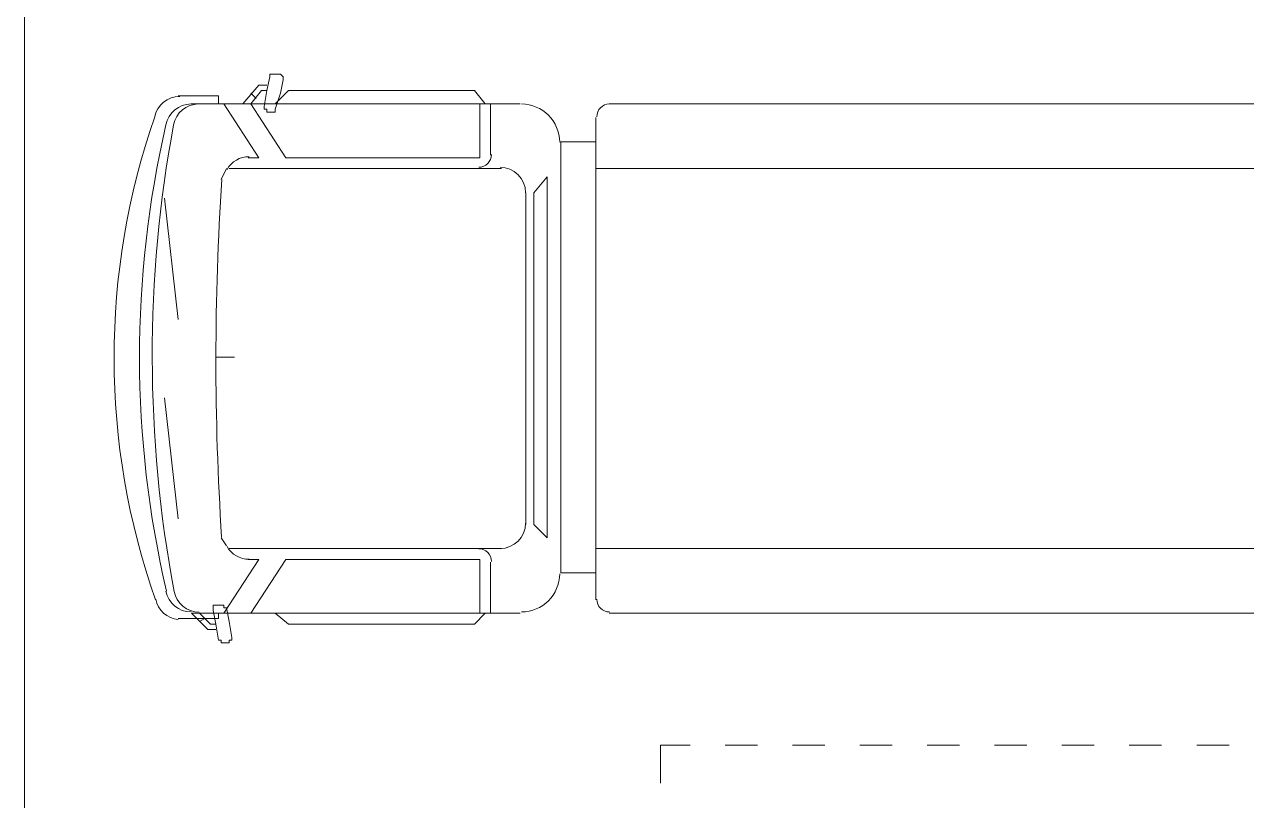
# Model space of a CAD drawing. Header units: millimetres. Extents: x 0.4 to 34.5, y 0.3 to 53.8.
# Drawn here: x 4.756 to 9.555, y 41.171 to 44.219 of the extents above; entities that cross this region are included whole.
import ezdxf

# ---------------------------------------------------------------- set-up
doc = ezdxf.new("R2010")
doc.units = ezdxf.units.MM
doc.header["$MEASUREMENT"] = 0
doc.layers.add('Layer 1', color=7, linetype='Continuous')
pattern_1 = [(45, (0, 0), (-7.071, 7.071), [])]

msp = doc.modelspace()

# ---------------------------------------------------------------- hatches: boundary and pattern name
at = {"layer": 'Layer 1', "true_color": 0x000000}
h = msp.add_hatch(dxfattribs=at)
h.set_pattern_fill('AI_USER_DEFINED_HATCH', color=18, scale=10, angle=45, style=0, pattern_type=0)
h.set_pattern_definition(pattern_1)
h.paths.add_polyline_path([(5.7399, 43.9065), (6.5654, 43.9065), (6.5231, 43.9594), (5.7928, 43.9594)])
h = msp.add_hatch(dxfattribs=at)
h.set_pattern_fill('AI_USER_DEFINED_HATCH', color=18, scale=10, angle=45, style=0, pattern_type=0)
h.set_pattern_definition(pattern_1)
h.paths.add_polyline_path([(6.9994, 42.0649), (6.8618, 42.0649), (6.8618, 43.7583), (6.9994, 43.7583)])
h = msp.add_hatch(dxfattribs=at)
h.set_pattern_fill('AI_USER_DEFINED_HATCH', color=18, scale=10, angle=45, style=0, pattern_type=0)
h.set_pattern_definition(pattern_1)
h.paths.add_polyline_path([(5.7399, 41.9062), (6.5654, 41.9062), (6.5231, 41.8638), (5.7928, 41.8638)])

# ---------------------------------------------------------------- linework, layer by layer
at = {"layer": 'Layer 1', "color": 7, "lineweight": 5, "true_color": 0xffffff}
for points in [[(4.7556, 44.3722), (4.7556, 7.1176)], [(5.7081, 43.9594), (5.6976, 43.8959), (5.6976, 43.8853), (5.7081, 43.8853), (5.7081, 43.8747), (5.7187, 43.8747), (5.7293, 43.8747), (5.7399, 43.8747), (5.7399, 43.8853), (5.7611, 43.9488), (5.7716, 44.0017), (5.7716, 44.0123), (5.7611, 44.0229), (5.7505, 44.0229), (5.7399, 44.0229), (5.7293, 44.0229), (5.7187, 44.0229), (5.7187, 44.0123), (5.7081, 43.9594)], [(5.6129, 43.9065), (5.6764, 43.9805)], [(5.7081, 43.9805), (5.6764, 43.9805)], [(5.3695, 43.9382), (5.3589, 43.9382)], [(5.3695, 43.9382), (5.5176, 43.9382)], [(5.5176, 43.9382), (5.5176, 43.9065)], [(5.6446, 43.9065), (5.687, 43.9594)], [(5.6658, 43.9276), (5.6446, 43.9488)], [(5.687, 43.9594), (5.7081, 43.9594)], [(5.7399, 43.9065), (6.5654, 43.9065), (6.5231, 43.9594), (5.7928, 43.9594), (5.7399, 43.9065)], [(5.4118, 43.9065), (6.703, 43.9065)], [(5.5388, 43.9065), (5.6764, 43.6948)], [(5.6446, 43.9065), (5.7822, 43.6948)], [(6.5442, 43.9065), (6.5442, 43.6948)], [(6.5866, 43.9065), (6.5866, 43.7054)], [(7.0523, 43.9065), (11.8361, 43.9065)], [(6.9994, 43.6525), (6.9994, 43.8535)], [(6.9994, 42.0649), (6.8618, 42.0649), (6.8618, 43.7583), (6.9994, 43.7583), (6.9994, 42.0649)], [(6.8618, 42.0649), (6.8618, 43.7583)], [(5.6764, 43.6948), (5.634, 43.6948)], [(5.7822, 43.6948), (6.5442, 43.6948)], [(5.5282, 43.6101), (5.5494, 43.6525)], [(6.6289, 43.6525), (5.56, 43.6525)], [(11.8044, 43.6525), (6.9994, 43.6525)], [(6.7559, 43.5572), (6.8088, 43.6207)], [(6.8088, 43.6207), (6.8088, 42.2025)], [(5.3589, 43.0598), (5.306, 43.5361)], [(6.7242, 43.5572), (6.7242, 42.2554)], [(6.7559, 43.5572), (6.7559, 42.2554)], [(5.5811, 42.9116), (5.507, 42.9116)], [(5.3589, 42.2766), (5.306, 42.7528)], [(6.7559, 42.2554), (6.8088, 42.2025)], [(5.5282, 42.2025), (5.5494, 42.1708)], [(6.6289, 42.1602), (5.56, 42.1602)], [(6.9994, 42.1602), (11.8044, 42.1602)], [(6.9994, 41.9591), (6.9994, 42.1602)], [(5.5388, 41.9062), (5.6764, 42.1178)], [(5.6764, 42.1178), (5.634, 42.1178)], [(5.6446, 41.9062), (5.7822, 42.1178)], [(5.7822, 42.1178), (6.5442, 42.1178)], [(6.5442, 41.9062), (6.5442, 42.1178)], [(6.5866, 41.9062), (6.5866, 42.1072)], [(5.4118, 41.9062), (6.703, 41.9062)], [(5.4118, 41.9062), (5.4753, 41.8426)], [(5.4435, 41.9062), (5.4859, 41.8638)], [(5.507, 41.8638), (5.4965, 41.9167), (5.4965, 41.9273), (5.4965, 41.9379), (5.507, 41.9379), (5.5176, 41.9379), (5.5282, 41.9379), (5.5388, 41.9379), (5.5388, 41.9273), (5.5494, 41.9273), (5.56, 41.8744), (5.5705, 41.8109), (5.5705, 41.8003), (5.56, 41.8003), (5.56, 41.7897), (5.5494, 41.7897), (5.5388, 41.7897), (5.5282, 41.7897), (5.5282, 41.8003), (5.5176, 41.8003), (5.507, 41.8638)], [(5.5176, 41.885), (5.5176, 41.9062)], [(5.7399, 41.9062), (6.5654, 41.9062), (6.5231, 41.8638), (5.7928, 41.8638), (5.7399, 41.9062)], [(7.0523, 41.9062), (11.8361, 41.9062)], [(5.3695, 41.885), (5.3589, 41.885)], [(5.3695, 41.885), (5.5176, 41.885)], [(5.4647, 41.885), (5.4435, 41.8744)], [(5.4859, 41.8638), (5.507, 41.8638)], [(5.507, 41.8426), (5.4753, 41.8426)], [(7.2534, 41.3664), (7.2534, 41.3876)], [(7.3698, 41.3876), (7.2534, 41.3876)], [(7.6344, 41.3876), (7.5074, 41.3876)], [(7.899, 41.3876), (7.772, 41.3876)], [(8.1636, 41.3876), (8.0366, 41.3876)], [(8.4282, 41.3876), (8.3012, 41.3876)], [(8.6927, 41.3876), (8.5657, 41.3876)], [(8.9573, 41.3876), (8.8303, 41.3876)], [(9.2219, 41.3876), (9.0949, 41.3876)], [(9.4865, 41.3876), (9.3595, 41.3876)], [(7.2534, 41.2394), (7.2534, 41.3664)]]:
    msp.add_lwpolyline(points, dxfattribs=at)
at = {"layer": 'Layer 1', "lineweight": 0}
for points in [[(5.7081, 43.9594), (5.6976, 43.8959), (5.6976, 43.8853), (5.7081, 43.8853), (5.7081, 43.8747), (5.7187, 43.8747), (5.7293, 43.8747), (5.7399, 43.8747), (5.7399, 43.8853), (5.7611, 43.9488), (5.7716, 44.0017), (5.7716, 44.0123), (5.7611, 44.0229), (5.7505, 44.0229), (5.7399, 44.0229), (5.7293, 44.0229), (5.7187, 44.0229), (5.7187, 44.0123), (5.7081, 43.9594)], [(5.7399, 43.9065), (6.5654, 43.9065), (6.5231, 43.9594), (5.7928, 43.9594), (5.7399, 43.9065)], [(6.9994, 42.0649), (6.8618, 42.0649), (6.8618, 43.7583), (6.9994, 43.7583), (6.9994, 42.0649)], [(5.507, 41.8638), (5.4965, 41.9167), (5.4965, 41.9273), (5.4965, 41.9379), (5.507, 41.9379), (5.5176, 41.9379), (5.5282, 41.9379), (5.5388, 41.9379), (5.5388, 41.9273), (5.5494, 41.9273), (5.56, 41.8744), (5.5705, 41.8109), (5.5705, 41.8003), (5.56, 41.8003), (5.56, 41.7897), (5.5494, 41.7897), (5.5388, 41.7897), (5.5282, 41.7897), (5.5282, 41.8003), (5.5176, 41.8003), (5.507, 41.8638)], [(5.7399, 41.9062), (6.5654, 41.9062), (6.5231, 41.8638), (5.7928, 41.8638), (5.7399, 41.9062)]]:
    msp.add_lwpolyline(points, dxfattribs=at)
at = {"layer": 'Layer 1', "color": 7, "lineweight": 5, "true_color": 0xffffff}
for points in [[(5.3656, 43.9363), (5.3656, 43.9363), (5.3656, 43.9363), (5.3656, 43.9363), (5.3179, 43.9363), (5.2765, 43.9022), (5.2674, 43.8554)], [(5.4098, 43.9063), (5.4098, 43.9063), (5.4098, 43.9063), (5.4098, 43.9063), (5.3619, 43.9063), (5.3204, 43.8719), (5.3115, 43.8248)], [(5.4398, 43.9063), (5.4398, 43.9063), (5.4398, 43.9063), (5.4398, 43.9063), (5.3919, 43.9063), (5.3504, 43.8719), (5.3415, 43.8248)], [(6.8577, 43.7563), (6.8577, 43.7563), (6.8577, 43.7563), (6.8577, 43.7563), (6.8577, 43.8386), (6.7899, 43.9063), (6.7077, 43.9063)], [(7.0533, 43.9063), (7.0533, 43.9063), (7.0533, 43.9063), (7.0533, 43.9063), (7.0258, 43.9063), (7.0033, 43.8837), (7.0033, 43.8563)], [(5.2674, 43.8554), (5.2674, 43.8554), (5.2674, 43.8554), (5.2674, 43.8554), (5.0534, 43.2414), (5.0544, 42.5726), (5.2701, 41.9593)], [(5.3115, 43.8248), (5.3115, 43.8248), (5.3115, 43.8248), (5.3115, 43.8248), (5.1723, 43.2219), (5.173, 42.595), (5.3134, 41.9924)], [(5.3415, 43.8248), (5.3415, 43.8248), (5.3415, 43.8248), (5.3415, 43.8248), (5.2289, 43.2191), (5.2296, 42.5977), (5.3436, 41.9922)], [(5.6378, 43.6994), (5.6378, 43.6994), (5.6378, 43.6994), (5.6378, 43.6994), (5.6021, 43.6994), (5.5691, 43.6803), (5.5512, 43.6494)], [(6.5399, 43.6577), (6.5399, 43.6577), (6.5399, 43.6577), (6.5399, 43.6577), (6.5673, 43.6577), (6.5899, 43.6803), (6.5899, 43.7077)], [(6.7237, 43.5577), (6.7237, 43.5577), (6.7237, 43.5577), (6.7237, 43.5577), (6.7237, 43.6126), (6.6786, 43.6577), (6.6237, 43.6577)], [(5.5311, 43.6103), (5.5311, 43.6103), (5.5311, 43.6103), (5.5311, 43.6103), (5.5001, 43.1423), (5.4998, 42.6728), (5.5301, 42.2048)], [(6.6237, 42.1598), (6.6237, 42.1598), (6.6237, 42.1598), (6.6237, 42.1598), (6.6786, 42.1598), (6.7237, 42.205), (6.7237, 42.2599)], [(5.5512, 42.1681), (5.5512, 42.1681), (5.5512, 42.1681), (5.5512, 42.1681), (5.5691, 42.1372), (5.6021, 42.1182), (5.6378, 42.1182)], [(6.5899, 42.1099), (6.5899, 42.1099), (6.5899, 42.1099), (6.5899, 42.1099), (6.5899, 42.1373), (6.5673, 42.1598), (6.5399, 42.1598)], [(6.7077, 41.9112), (6.7077, 41.9112), (6.7077, 41.9112), (6.7077, 41.9112), (6.7899, 41.9112), (6.8577, 41.979), (6.8577, 42.0612)], [(5.2711, 41.9617), (5.2711, 41.9617), (5.2711, 41.9617), (5.2711, 41.9617), (5.2796, 41.9183), (5.3158, 41.8854), (5.3598, 41.8813)], [(5.3115, 41.9927), (5.3115, 41.9927), (5.3115, 41.9927), (5.3115, 41.9927), (5.3204, 41.9456), (5.3619, 41.9112), (5.4098, 41.9112)], [(5.3436, 41.9922), (5.3436, 41.9922), (5.3436, 41.9922), (5.3436, 41.9922), (5.3525, 41.9451), (5.394, 41.9107), (5.4419, 41.9107)], [(7.0033, 41.9612), (7.0033, 41.9612), (7.0033, 41.9612), (7.0033, 41.9612), (7.0033, 41.9338), (7.0258, 41.9112), (7.0533, 41.9112)]]:
    msp.add_open_spline(points, degree=3, knots=[0, 0, 0, 0, 1, 1, 1, 2, 2, 2, 2], dxfattribs=at)

doc.saveas('drawing.dxf')
